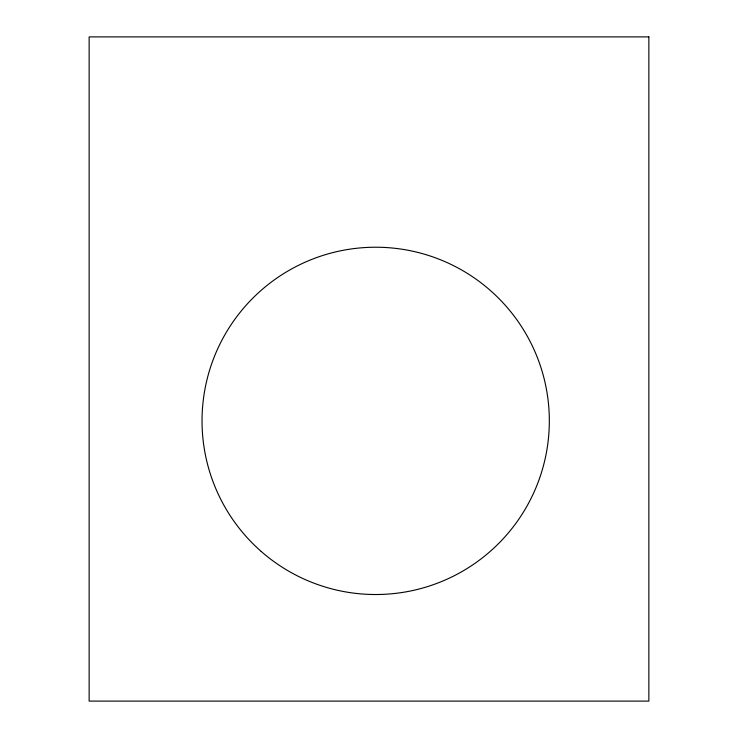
<?xml version="1.0" encoding="UTF-8"?>
<svg xmlns="http://www.w3.org/2000/svg" width="738" height="738" viewBox="0 0 738 738"><rect width="100%" height="100%" fill="white"/><g stroke="black" fill="none" stroke-linecap="round" stroke-linejoin="round"><path stroke-width="1.11" d="M648.859 36.9L89.141 36.9L89.141 701.1L648.859 701.1L648.859 36.9M261.178 551.424A173.651 173.651 0 0 0 545.991 454.756A173.651 173.651 0 0 0 319.868 256.437A173.651 173.651 0 0 0 261.178 551.424"/></g></svg>
